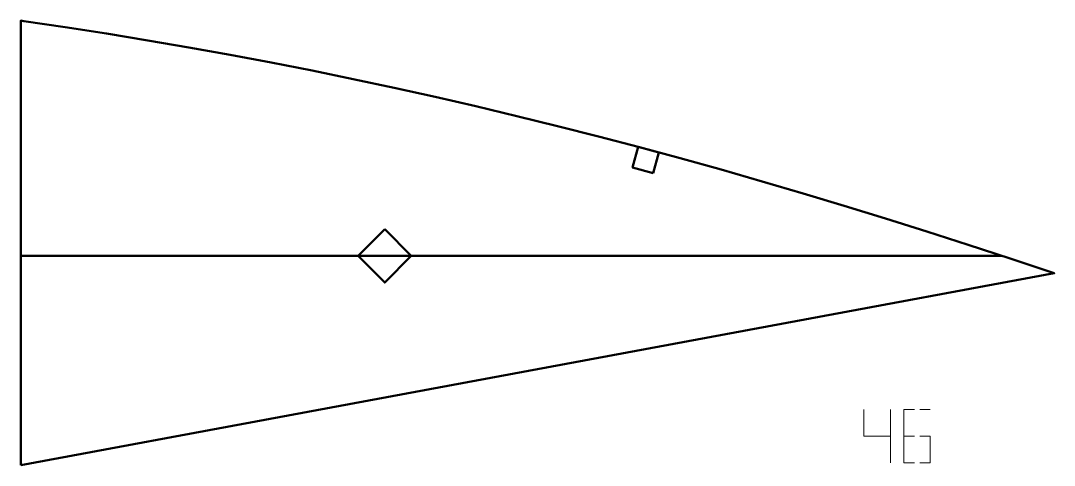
# Model space of a CAD drawing. Header units: metres. Extents: x 398 to 592, y 161 to 244.
import ezdxf

# ---------------------------------------------------------------- set-up
doc = ezdxf.new("R2010")
doc.units = ezdxf.units.M
doc.layers.add('Layer', color=1, linetype='Continuous', lineweight=50)
doc.layers.add('NumLabel', color=1, linetype='Continuous', lineweight=15)

msp = doc.modelspace()

# ---------------------------------------------------------------- linework, layer by layer
at = {"layer": 'Layer', "color": 7}
for p, q in [((398.02, 200), (582.23, 200)), ((460.34, 200), (472.34, 200))]:
    msp.add_line(p, q, dxfattribs=at)
at = {"layer": 'Layer'}
for points in [[(398.02, 160.72), (592.02, 196.75), (592.02, 196.75), (591.59, 196.89), (583.72, 199.51), (575.88, 202.07), (568.08, 204.58), (560.32, 207.02), (552.58, 209.4), (544.86, 211.73), (537.16, 213.99), (529.48, 216.18), (521.8, 218.32), (514.14, 220.39), (506.47, 222.4), (498.8, 224.35), (491.14, 226.24), (483.47, 228.07), (475.8, 229.83), (468.12, 231.53), (460.43, 233.17), (452.73, 234.75), (445.03, 236.26), (437.32, 237.71), (429.6, 239.1), (421.87, 240.43), (414.14, 241.7), (406.39, 242.9), (398.64, 244.04), (398.02, 244.13), (398.02, 160.72)], [(516.73, 215.55), (512.87, 216.59), (513.91, 220.45), (517.77, 219.41), (516.73, 215.55)], [(466.34, 205), (471.34, 200), (466.34, 195), (461.34, 200), (466.34, 205)]]:
    msp.add_lwpolyline(points, close=True, dxfattribs=at)
at = {"layer": 'NumLabel', "color": 1}
for points in [[(556.25, 171.2), (556.25, 166.2), (561.25, 166.2), (561.25, 171.2), (561.25, 161.2)], [(565.75, 171.2), (563.75, 171.2), (563.75, 161.2), (565.75, 161.2)], [(568.75, 171.2), (566.75, 171.2)], [(565.75, 166.2), (563.75, 166.2)], [(566.75, 161.2), (568.75, 161.2), (568.75, 166.2), (566.75, 166.2)]]:
    msp.add_lwpolyline(points, dxfattribs=at)

doc.saveas('drawing.dxf')
